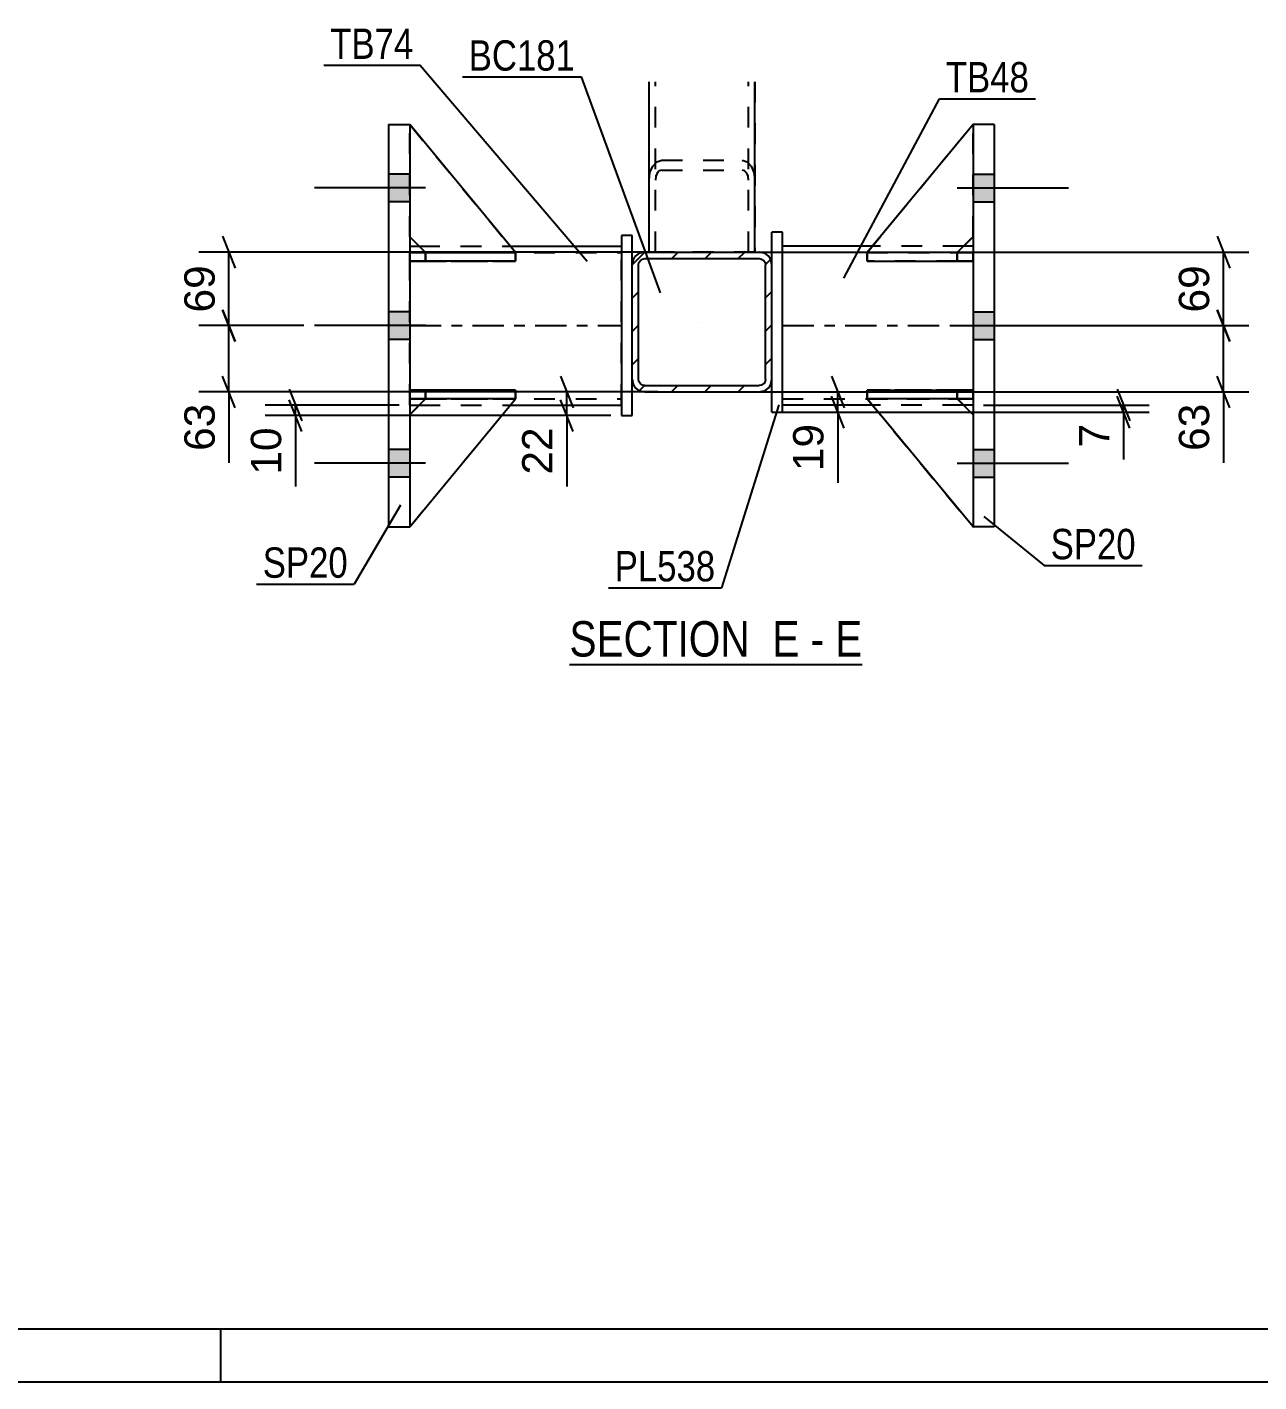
# Model space of a CAD drawing. Header units: millimetres. Extents: x 0 to 3371, y 0 to 1899.
# Drawn here: x 192.7 to 309, y 0 to 127.9 of the extents above; entities that cross this region are included whole.
import ezdxf

# ---------------------------------------------------------------- set-up
doc = ezdxf.new("R2010")
doc.units = ezdxf.units.MM
doc.linetypes.add('DXK_LINE_DOT2', pattern=[3.9198, 1.9599, -1.9599])
doc.linetypes.add('DXK_LINE_DOT3', pattern=[5.9187, 2.979, -0.9799, 0.9799, -0.9799])
doc.styles.add('Arial', font='ARIAL.TTF', dxfattribs={"height": 0.2})
doc.styles.add('Arial Narrow', font='ARIALN.TTF', dxfattribs={"height": 0.2})

# ---------------------------------------------------------------- blocks, each defined once
blk = doc.blocks.new('Unknown-203723786-1133')
at = {"color": 5, "linetype": 'Continuous'}
for p, q in [((5, 5), (836, 5)), ((211, 0), (211, 5)), ((0, 0), (841, 0))]:
    blk.add_line(p, q, dxfattribs=at)
blk = doc.blocks.new('Unknown-203723786-15 - 4757')
at = {"color": 6, "linetype": 'Continuous'}
blk.add_line((243.94, 67.75), (271.59, 67.75), dxfattribs=at)
at = {"color": 0, "linetype": 'Continuous'}
for points in [[(262.05, 68.5), (262.05, 72), (243.94, 72), (243.94, 68.5)], [(265.66, 68.5), (265.66, 72), (263.1, 72), (263.1, 68.5)], [(267.98, 68.5), (267.98, 72), (266.71, 72), (266.71, 68.5)], [(271.59, 68.5), (271.59, 72), (269.03, 72), (269.03, 68.5)]]:
    blk.add_wipeout(points, dxfattribs=at)
at = {"color": 7, "linetype": 'Continuous', "style": 'Arial Narrow'}
for s, p in [('SECTION ', (243.94, 68.5)), ('E', (263.1, 68.5)), ('E', (269.03, 68.5)), ('-', (266.71, 68.5))]:
    blk.add_text(s, height=3.34, dxfattribs=at).set_placement(p)
blk = doc.blocks.new('Part-203723786-4765 - 4757')
at = {"color": 2, "linetype": 'Continuous'}
for p, q in [((228.85, 92.85), (228.85, 93.65)), ((238.85, 93.65), (228.85, 93.65)), ((238.85, 92.85), (238.85, 93.65)), ((238.85, 92.85), (228.85, 92.85)), ((228.85, 92.85), (228.85, 92.85))]:
    blk.add_line(p, q, dxfattribs=at)
at = {"color": 7, "linetype": 'DXK_LINE_DOT2'}
for p, q in [((230.35, 93.65), (228.85, 93.65)), ((230.35, 92.85), (230.35, 93.65)), ((238.85, 93.65), (230.35, 93.65)), ((228.85, 92.85), (230.35, 92.85)), ((230.35, 92.85), (238.85, 92.85))]:
    blk.add_line(p, q, dxfattribs=at)
blk = doc.blocks.new('Part-203723786-4779 - 4757')
at = {"color": 7, "linetype": 'DXK_LINE_DOT2'}
for p, q in [((272.05, 92.84), (280.55, 92.84)), ((282.05, 80.75), (272.05, 92.84)), ((272.05, 92.84), (272.05, 92.84)), ((280.55, 92.84), (272.05, 92.84)), ((272.05, 92.84), (282.05, 80.75)), ((280.55, 92.84), (282.05, 91.34)), ((280.55, 92.84), (280.55, 92.84)), ((282.05, 91.34), (280.55, 92.84)), ((282.05, 91.34), (282.05, 80.75))]:
    blk.add_line(p, q, dxfattribs=at)
blk = doc.blocks.new('Part-203723786-4771 - 4757')
at = {"color": 7, "linetype": 'DXK_LINE_DOT2'}
for p, q in [((272.05, 92.85), (272.05, 93.65)), ((272.05, 93.65), (280.55, 93.65)), ((282.05, 93.65), (272.05, 93.65)), ((280.55, 92.85), (280.55, 93.65)), ((280.55, 93.65), (282.05, 93.65)), ((282.05, 92.85), (282.05, 93.65)), ((282.05, 92.85), (282.05, 93.65)), ((282.05, 93.65), (282.05, 93.65)), ((280.55, 92.85), (272.05, 92.85)), ((272.05, 92.85), (282.05, 92.85)), ((282.05, 92.85), (280.55, 92.85)), ((282.05, 92.85), (282.05, 92.85))]:
    blk.add_line(p, q, dxfattribs=at)
blk = doc.blocks.new('Part-203723786-4774 - 4757')
at = {"color": 2, "linetype": 'Continuous'}
for p, q in [((282.05, 118.75), (272.05, 106.64)), ((282.05, 118.75), (282.05, 118.75)), ((282.05, 118.75), (282.05, 118.75)), ((280.56, 106.65), (282.05, 108.14)), ((273.3, 106.64), (272.05, 106.64)), ((272.05, 106.64), (272.05, 106.64))]:
    blk.add_line(p, q, dxfattribs=at)
at = {"color": 7, "linetype": 'DXK_LINE_DOT2'}
for p, q in [((282.05, 118.75), (272.05, 106.64)), ((282.05, 108.14), (282.05, 118.75)), ((280.55, 106.64), (282.05, 108.14)), ((280.55, 106.64), (272.05, 106.64)), ((280.55, 106.64), (273.3, 106.64)), ((280.55, 106.64), (280.56, 106.65)), ((280.55, 106.64), (280.55, 106.64))]:
    blk.add_line(p, q, dxfattribs=at)
blk = doc.blocks.new('Part-203723786-4775 - 4757')
at = {"color": 7, "linetype": 'DXK_LINE_DOT2'}
for p, q in [((282.05, 118.75), (272.05, 106.64)), ((272.05, 106.64), (282.05, 118.75)), ((282.05, 108.14), (282.05, 118.75)), ((280.55, 106.64), (282.05, 108.14)), ((280.55, 106.64), (282.05, 108.14)), ((272.05, 106.64), (280.55, 106.64)), ((272.05, 106.64), (272.05, 106.64)), ((280.55, 106.64), (272.05, 106.64)), ((280.55, 106.64), (280.55, 106.64))]:
    blk.add_line(p, q, dxfattribs=at)
blk = doc.blocks.new('Part-203723786-4778 - 4757')
at = {"color": 2, "linetype": 'Continuous'}
for p, q in [((272.05, 92.84), (272.05, 92.84)), ((280.55, 92.84), (272.05, 92.84)), ((282.05, 80.75), (272.05, 92.84)), ((280.55, 92.84), (280.55, 92.84)), ((280.55, 92.84), (282.05, 91.34))]:
    blk.add_line(p, q, dxfattribs=at)
at = {"color": 7, "linetype": 'DXK_LINE_DOT2'}
for p, q in [((272.05, 92.84), (280.55, 92.84)), ((282.05, 80.75), (272.05, 92.84)), ((280.55, 92.84), (282.05, 91.34)), ((282.05, 91.34), (282.05, 80.75))]:
    blk.add_line(p, q, dxfattribs=at)
blk = doc.blocks.new('Part-203723786-4784 - 4757')
at = {"color": 2, "linetype": 'Continuous'}
for p, q in [((272.55, 107.25), (264.05, 107.25)), ((282.05, 107.25), (281.16, 107.25)), ((272.54, 92.25), (264.05, 92.25)), ((282.05, 92.25), (281.14, 92.25))]:
    blk.add_line(p, q, dxfattribs=at)
at = {"color": 7, "linetype": 'DXK_LINE_DOT2'}
for p, q in [((264.05, 92.25), (264.05, 107.25)), ((282.05, 106.65), (264.05, 106.65)), ((281.16, 107.25), (272.55, 107.25)), ((282.05, 107.25), (282.05, 92.25)), ((264.05, 92.85), (282.05, 92.85)), ((281.14, 92.25), (272.54, 92.25))]:
    blk.add_line(p, q, dxfattribs=at)
at = {"color": 7, "linetype": 'DXK_LINE_DOT3'}
blk.add_line((264.05, 99.75), (282.05, 99.75), dxfattribs=at)
blk = doc.blocks.new('Part-203723786-4786 - 4757')
at = {"color": 7, "linetype": 'DXK_LINE_DOT2'}
for p, q in [((228.85, 106.65), (230.35, 106.65)), ((238.62, 106.65), (228.85, 106.65)), ((228.85, 106.65), (228.85, 106.65)), ((228.85, 106.65), (228.85, 105.85)), ((228.85, 106.65), (228.85, 105.85)), ((230.35, 106.65), (238.85, 106.65)), ((230.35, 106.65), (230.35, 105.85)), ((238.85, 106.65), (238.85, 105.85)), ((230.35, 105.85), (228.85, 105.85)), ((228.85, 105.85), (238.85, 105.85)), ((228.85, 105.85), (228.85, 105.85)), ((238.85, 105.85), (230.35, 105.85))]:
    blk.add_line(p, q, dxfattribs=at)
blk = doc.blocks.new('Part-203723786-4787 - 4757')
at = {"color": 7, "linetype": 'DXK_LINE_DOT2'}
for p, q in [((228.85, 93.65), (230.35, 93.65)), ((238.85, 93.65), (228.85, 93.65)), ((228.85, 93.65), (228.85, 93.65)), ((228.85, 93.65), (228.85, 92.85)), ((228.85, 93.65), (228.85, 92.85)), ((230.35, 93.65), (238.85, 93.65)), ((230.35, 93.65), (230.35, 92.85)), ((238.85, 93.65), (238.85, 92.85)), ((230.35, 92.85), (228.85, 92.85)), ((228.85, 92.85), (238.85, 92.85)), ((228.85, 92.85), (228.85, 92.85)), ((238.85, 92.85), (230.35, 92.85))]:
    blk.add_line(p, q, dxfattribs=at)
blk = doc.blocks.new('Part-203723786-4790 - 4757')
at = {"color": 2, "linetype": 'Continuous'}
for p, q in [((228.85, 118.75), (228.85, 118.75)), ((228.85, 118.75), (228.85, 118.75)), ((238.85, 106.64), (228.85, 118.75)), ((230.34, 106.65), (228.85, 108.14)), ((237.6, 106.64), (238.85, 106.64)), ((238.85, 106.64), (238.85, 106.64))]:
    blk.add_line(p, q, dxfattribs=at)
at = {"color": 7, "linetype": 'DXK_LINE_DOT2'}
for p, q in [((228.85, 108.14), (228.85, 118.75)), ((228.85, 118.75), (238.85, 106.64)), ((230.35, 106.64), (228.85, 108.14)), ((230.35, 106.64), (230.34, 106.65)), ((238.85, 106.64), (230.35, 106.64)), ((230.35, 106.64), (230.35, 106.64)), ((230.35, 106.64), (237.6, 106.64))]:
    blk.add_line(p, q, dxfattribs=at)
blk = doc.blocks.new('Part-203723786-4791 - 4757')
at = {"color": 7, "linetype": 'DXK_LINE_DOT2'}
for p, q in [((228.85, 108.14), (228.85, 118.75)), ((228.85, 118.75), (238.85, 106.64)), ((228.85, 118.75), (238.85, 106.64)), ((230.35, 106.64), (228.85, 108.14)), ((230.35, 106.64), (228.85, 108.14)), ((238.85, 106.64), (230.35, 106.64)), ((230.35, 106.64), (230.35, 106.64)), ((230.35, 106.64), (238.85, 106.64)), ((238.85, 106.64), (238.85, 106.64))]:
    blk.add_line(p, q, dxfattribs=at)
blk = doc.blocks.new('Part-203723786-4794 - 4757')
at = {"color": 2, "linetype": 'Continuous'}
for p, q in [((230.35, 92.84), (228.85, 91.34)), ((228.85, 80.75), (238.85, 92.84)), ((238.85, 92.84), (230.35, 92.84)), ((230.35, 92.84), (230.35, 92.84)), ((238.85, 92.84), (238.85, 92.84))]:
    blk.add_line(p, q, dxfattribs=at)
at = {"color": 7, "linetype": 'DXK_LINE_DOT2'}
for p, q in [((228.85, 91.34), (230.35, 92.84)), ((228.85, 80.75), (238.85, 92.84)), ((230.35, 92.84), (238.85, 92.84)), ((228.85, 91.34), (228.85, 80.75))]:
    blk.add_line(p, q, dxfattribs=at)
blk = doc.blocks.new('Part-203723786-4795 - 4757')
at = {"color": 7, "linetype": 'DXK_LINE_DOT2'}
for p, q in [((230.35, 92.84), (228.85, 91.34)), ((228.85, 80.75), (238.85, 92.84)), ((228.85, 91.34), (230.35, 92.84)), ((228.85, 80.75), (238.85, 92.84)), ((238.85, 92.84), (230.35, 92.84)), ((230.35, 92.84), (230.35, 92.84)), ((230.35, 92.84), (238.85, 92.84)), ((238.85, 92.84), (238.85, 92.84)), ((228.85, 91.34), (228.85, 80.75))]:
    blk.add_line(p, q, dxfattribs=at)
blk = doc.blocks.new('Part-203723786-4807 - 4757')
at = {"color": 2, "linetype": 'Continuous'}
for p, q in [((226.85, 118.75), (228.85, 118.75)), ((226.85, 118.75), (226.85, 80.75)), ((228.85, 118.75), (228.85, 80.75)), ((226.85, 80.75), (228.85, 80.75))]:
    blk.add_line(p, q, dxfattribs=at)
blk = doc.blocks.new('Part-203723786-4812 - 4757')
at = {"color": 2, "linetype": 'Continuous'}
for p, q in [((284.05, 118.75), (282.05, 118.75)), ((282.05, 118.75), (282.05, 80.75)), ((284.05, 118.75), (284.05, 80.75)), ((284.05, 80.75), (282.05, 80.75))]:
    blk.add_line(p, q, dxfattribs=at)
blk = doc.blocks.new('Part-203723786-4813 - 4757')
at = {"color": 2, "linetype": 'Continuous'}
for p, q in [((228.85, 105.85), (228.85, 106.65)), ((228.85, 106.65), (237.6, 106.65)), ((238.85, 106.65), (238.84, 106.65)), ((238.85, 105.85), (238.85, 106.65)), ((238.85, 105.85), (228.85, 105.85)), ((228.85, 105.85), (228.85, 105.85))]:
    blk.add_line(p, q, dxfattribs=at)
at = {"color": 7, "linetype": 'DXK_LINE_DOT2'}
for p, q in [((230.35, 106.65), (228.85, 106.65)), ((230.35, 105.85), (230.35, 106.65)), ((230.35, 106.65), (238.84, 106.65)), ((228.85, 105.85), (230.35, 105.85)), ((230.35, 105.85), (238.85, 105.85))]:
    blk.add_line(p, q, dxfattribs=at)
blk = doc.blocks.new('Part-203723786-4864 - 4757')
at = {"color": 2, "linetype": 'Continuous'}
for p, q in [((249.85, 108.25), (248.85, 108.25)), ((248.85, 108.25), (248.85, 91.25)), ((249.85, 105.49), (249.85, 108.25)), ((249.85, 91.25), (249.85, 94.69)), ((248.85, 91.25), (249.85, 91.25))]:
    blk.add_line(p, q, dxfattribs=at)
at = {"color": 7, "linetype": 'DXK_LINE_DOT2'}
blk.add_line((249.85, 94.69), (249.85, 105.49), dxfattribs=at)
blk = doc.blocks.new('Part-203723786-4819 - 4757')
at = {"color": 2, "linetype": 'Continuous'}
for p, q in [((228.85, 107.25), (229.74, 107.25)), ((238.35, 107.25), (248.85, 107.25)), ((228.85, 92.25), (229.76, 92.25)), ((238.36, 92.25), (248.85, 92.25))]:
    blk.add_line(p, q, dxfattribs=at)
at = {"color": 7, "linetype": 'DXK_LINE_DOT2'}
for p, q in [((228.85, 92.25), (228.85, 107.25)), ((228.85, 106.65), (248.85, 106.65)), ((229.74, 107.25), (238.35, 107.25)), ((248.85, 92.25), (248.85, 107.25)), ((228.85, 92.85), (248.85, 92.85)), ((229.76, 92.25), (238.36, 92.25))]:
    blk.add_line(p, q, dxfattribs=at)
at = {"color": 7, "linetype": 'DXK_LINE_DOT3'}
blk.add_line((228.85, 99.75), (248.85, 99.75), dxfattribs=at)
blk = doc.blocks.new('Part-203723786-4883 - 4757')
at = {"linetype": 'Continuous'}
h = blk.add_hatch(dxfattribs=at)
h.set_pattern_fill('', scale=0.7, style=0, pattern_type=0)
h.set_pattern_definition([(45, (251.0514, 106.6868), (-1.57154, 1.57154), [])])
h.paths.add_polyline_path([(261.85, 106.69), (251.05, 106.69), (250.59, 106.6), (250.2, 106.34), (249.94, 105.95), (249.85, 105.49), (249.85, 94.69), (249.94, 94.23), (250.2, 93.84), (250.59, 93.58), (251.05, 93.49), (261.85, 93.49), (262.31, 93.58), (262.7, 93.84), (262.96, 94.23), (263.05, 94.69), (263.05, 105.49), (262.96, 105.95), (262.7, 106.34), (262.31, 106.6)])
h.paths.add_polyline_path([(262.41, 105.72), (262.45, 105.49), (262.45, 94.69), (262.41, 94.46), (262.28, 94.26), (262.08, 94.13), (261.85, 94.09), (251.05, 94.09), (250.82, 94.13), (250.63, 94.26), (250.5, 94.46), (250.45, 94.69), (250.45, 105.49), (250.5, 105.72), (250.63, 105.91), (250.82, 106.04), (251.05, 106.09), (261.85, 106.09), (262.08, 106.04), (262.28, 105.91)])
at = {"color": 2, "linetype": 'Continuous'}
for p, q in [((251.05, 106.69), (250.59, 106.6)), ((251.05, 106.69), (251.05, 106.69)), ((251.05, 106.69), (261.85, 106.69)), ((261.85, 106.69), (261.85, 106.69)), ((262.31, 106.6), (261.85, 106.69)), ((249.94, 105.95), (249.85, 105.49)), ((249.85, 105.49), (249.85, 105.49)), ((249.85, 94.69), (249.85, 105.49)), ((250.45, 105.49), (250.5, 105.72)), ((250.45, 105.49), (250.45, 105.49)), ((250.45, 94.69), (250.45, 105.49)), ((250.5, 105.72), (250.63, 105.91)), ((250.63, 105.91), (250.82, 106.04)), ((250.82, 106.04), (251.05, 106.09)), ((251.05, 106.09), (251.05, 106.09)), ((251.05, 106.09), (261.85, 106.09)), ((261.85, 106.09), (261.85, 106.09)), ((261.85, 106.09), (262.08, 106.04)), ((262.08, 106.04), (262.28, 105.91)), ((262.28, 105.91), (262.41, 105.72)), ((262.41, 105.72), (262.45, 105.49)), ((262.45, 105.49), (262.45, 105.49)), ((262.45, 94.69), (262.45, 105.49)), ((263.05, 105.49), (262.96, 105.95)), ((263.05, 105.49), (263.05, 105.49)), ((263.05, 94.69), (263.05, 105.49)), ((249.85, 94.69), (249.85, 94.69)), ((249.85, 94.69), (249.94, 94.23)), ((250.45, 94.69), (250.45, 94.69)), ((250.5, 94.46), (250.45, 94.69)), ((262.45, 94.69), (262.41, 94.46)), ((262.45, 94.69), (262.45, 94.69)), ((262.96, 94.23), (263.05, 94.69)), ((263.05, 94.69), (263.05, 94.69)), ((250.63, 94.26), (250.5, 94.46)), ((250.59, 93.58), (251.05, 93.49)), ((250.82, 94.13), (250.63, 94.26)), ((251.05, 94.09), (250.82, 94.13)), ((251.05, 94.09), (251.05, 94.09)), ((251.05, 94.09), (261.85, 94.09)), ((251.05, 93.49), (251.05, 93.49)), ((251.05, 93.49), (261.85, 93.49)), ((262.08, 94.13), (261.85, 94.09)), ((261.85, 94.09), (261.85, 94.09)), ((261.85, 93.49), (262.31, 93.58)), ((261.85, 93.49), (261.85, 93.49)), ((262.28, 94.26), (262.08, 94.13)), ((262.41, 94.46), (262.28, 94.26))]:
    blk.add_line(p, q, dxfattribs=at)
at = {"color": 7, "linetype": 'DXK_LINE_DOT3'}
blk.add_line((256.45, 100.09), (256.45, 100.09), dxfattribs=at)
at = {"color": 2, "linetype": 'Continuous'}
for centre, start, end in [((251.05, 105.49), 112.5, 157.5), ((261.85, 105.49), 22.5, 67.5), ((251.05, 94.69), 202.5, 247.5), ((261.85, 94.69), 292.5, 337.5)]:
    blk.add_arc(centre, 1.2, start, end, dxfattribs=at)
blk = doc.blocks.new('Part-203723786-4824 - 4757')
at = {"color": 2, "linetype": 'Continuous'}
for p, q in [((264.05, 108.58), (263.05, 108.58)), ((263.05, 105.49), (263.05, 108.58)), ((264.05, 91.58), (264.05, 108.58)), ((263.05, 91.58), (263.05, 94.69)), ((263.05, 91.58), (264.05, 91.58))]:
    blk.add_line(p, q, dxfattribs=at)
at = {"color": 7, "linetype": 'DXK_LINE_DOT2'}
blk.add_line((263.05, 94.69), (263.05, 105.49), dxfattribs=at)
blk = doc.blocks.new('Part-203723786-4825 - 4757')
at = {"color": 2, "linetype": 'Continuous'}
for p, q in [((272.06, 106.65), (272.05, 106.65)), ((272.05, 106.65), (272.05, 105.85)), ((282.05, 106.65), (273.3, 106.65)), ((282.05, 106.65), (282.05, 106.65)), ((282.05, 106.65), (282.05, 105.85)), ((272.05, 105.85), (282.05, 105.85))]:
    blk.add_line(p, q, dxfattribs=at)
at = {"color": 7, "linetype": 'DXK_LINE_DOT2'}
for p, q in [((273.3, 106.65), (272.06, 106.65)), ((280.55, 106.65), (272.06, 106.65)), ((280.55, 106.65), (282.05, 106.65)), ((280.55, 106.65), (280.55, 105.85)), ((282.05, 106.65), (282.05, 106.65)), ((272.05, 105.85), (280.55, 105.85)), ((280.55, 105.85), (282.05, 105.85))]:
    blk.add_line(p, q, dxfattribs=at)
blk = doc.blocks.new('Part-203723786-4826 - 4757')
at = {"color": 2, "linetype": 'Continuous'}
for p, q in [((272.05, 93.65), (282.05, 93.65)), ((272.05, 93.65), (272.05, 92.85)), ((282.05, 93.65), (282.05, 93.65)), ((282.05, 92.85), (282.05, 93.65)), ((282.05, 92.85), (272.05, 92.85))]:
    blk.add_line(p, q, dxfattribs=at)
at = {"color": 7, "linetype": 'DXK_LINE_DOT2'}
for p, q in [((280.55, 93.65), (272.05, 93.65)), ((282.05, 93.65), (280.55, 93.65)), ((280.55, 93.65), (280.55, 92.85)), ((282.05, 93.65), (282.05, 93.65)), ((272.05, 92.85), (280.55, 92.85)), ((280.55, 92.85), (282.05, 92.85))]:
    blk.add_line(p, q, dxfattribs=at)
blk = doc.blocks.new('Part-203723786-4827 - 4757')
at = {"color": 7, "linetype": 'DXK_LINE_DOT2'}
for p, q in [((272.05, 105.85), (272.05, 106.65)), ((272.05, 106.65), (280.55, 106.65)), ((282.05, 106.65), (272.05, 106.65)), ((280.55, 105.85), (280.55, 106.65)), ((280.55, 106.65), (282.05, 106.65)), ((282.05, 105.85), (282.05, 106.65)), ((282.05, 105.85), (282.05, 106.65)), ((282.05, 106.65), (282.05, 106.65)), ((280.55, 105.85), (272.05, 105.85)), ((272.05, 105.85), (282.05, 105.85)), ((282.05, 105.85), (280.55, 105.85)), ((282.05, 105.85), (282.05, 105.85))]:
    blk.add_line(p, q, dxfattribs=at)
blk = doc.blocks.new('Part-203723786-4834 - 4757')
at = {"color": 2, "linetype": 'Continuous'}
for p, q in [((251.45, 106.69), (251.45, 122.78)), ((261.45, 106.69), (261.45, 122.78))]:
    blk.add_line(p, q, dxfattribs=at)
at = {"color": 7, "linetype": 'DXK_LINE_DOT2'}
for p, q in [((252.05, 106.69), (252.05, 122.78)), ((260.85, 106.69), (260.85, 122.78)), ((251.8, 114.82), (252.19, 115.22)), ((252.19, 115.22), (252.65, 115.36)), ((252.65, 115.36), (260.25, 115.36)), ((260.25, 115.36), (260.71, 115.22)), ((260.71, 115.22), (261.1, 114.82)), ((251.45, 113.5), (251.54, 114.21)), ((251.54, 114.21), (251.8, 114.82)), ((252.23, 114.16), (252.1, 113.86)), ((252.42, 114.36), (252.23, 114.16)), ((252.65, 114.43), (252.42, 114.36)), ((252.65, 114.43), (260.25, 114.43)), ((260.48, 114.36), (260.25, 114.43)), ((260.68, 114.16), (260.48, 114.36)), ((260.81, 113.86), (260.68, 114.16)), ((261.1, 114.82), (261.36, 114.21)), ((261.36, 114.21), (261.45, 113.5)), ((252.1, 113.86), (252.05, 113.5)), ((260.85, 113.5), (260.81, 113.86)), ((251.45, 106.69), (261.45, 106.69))]:
    blk.add_line(p, q, dxfattribs=at)
blk = doc.blocks.new('Part-203723786-4846 - 4757')
at = {"color": 7, "linetype": 'DXK_LINE_DOT2'}
for p, q in [((251.45, 106.69), (251.45, 122.78)), ((252.05, 106.69), (252.05, 122.78)), ((260.85, 106.69), (260.85, 122.78)), ((261.45, 122.78), (261.45, 106.69)), ((261.45, 106.69), (251.45, 106.69)), ((251.45, 106.69), (261.45, 106.69))]:
    blk.add_line(p, q, dxfattribs=at)
blk = doc.blocks.new('Bolt-203723786-4906 - 4757')
at = {"linetype": 'Continuous'}
for points in [[(284.05, 111.45), (284.05, 114.05), (282.05, 114.05), (282.05, 111.45)], [(284.05, 111.45), (284.05, 114.05), (282.05, 114.05), (282.05, 111.45)], [(284.05, 111.45), (284.05, 114.05), (282.05, 114.05), (282.05, 111.45)], [(284.05, 98.45), (284.05, 101.05), (282.05, 101.05), (282.05, 98.45)], [(284.05, 98.45), (284.05, 101.05), (282.05, 101.05), (282.05, 98.45)], [(284.05, 85.45), (284.05, 88.05), (282.05, 88.05), (282.05, 85.45)], [(284.05, 85.45), (284.05, 88.05), (282.05, 88.05), (282.05, 85.45)], [(284.05, 85.45), (284.05, 88.05), (282.05, 88.05), (282.05, 85.45)]]:
    blk.add_hatch(color=1, dxfattribs=at).paths.add_polyline_path(points)
at = {"color": 1, "linetype": 'Continuous'}
for p, q in [((282.05, 114.05), (284.05, 114.05)), ((282.05, 114.05), (284.05, 114.05)), ((282.05, 114.05), (284.05, 114.05)), ((280.55, 112.75), (291.05, 112.75)), ((280.55, 112.75), (291.05, 112.75)), ((280.55, 112.75), (291.05, 112.75)), ((282.05, 111.45), (284.05, 111.45)), ((282.05, 111.45), (284.05, 111.45)), ((282.05, 111.45), (284.05, 111.45)), ((282.05, 101.05), (284.05, 101.05)), ((282.05, 101.05), (284.05, 101.05)), ((280.55, 99.75), (291.05, 99.75)), ((280.55, 99.75), (291.05, 99.75)), ((282.05, 98.45), (284.05, 98.45)), ((282.05, 98.45), (284.05, 98.45)), ((282.05, 88.05), (284.05, 88.05)), ((282.05, 88.05), (284.05, 88.05)), ((282.05, 88.05), (284.05, 88.05)), ((280.55, 86.75), (291.05, 86.75)), ((280.55, 86.75), (291.05, 86.75)), ((280.55, 86.75), (291.05, 86.75)), ((282.05, 85.45), (284.05, 85.45)), ((282.05, 85.45), (284.05, 85.45)), ((282.05, 85.45), (284.05, 85.45))]:
    blk.add_line(p, q, dxfattribs=at)
blk = doc.blocks.new('Bolt-203723786-4919 - 4757')
at = {"linetype": 'Continuous'}
for points in [[(228.85, 111.45), (228.85, 114.05), (226.85, 114.05), (226.85, 111.45)], [(228.85, 111.45), (228.85, 114.05), (226.85, 114.05), (226.85, 111.45)], [(228.85, 111.45), (228.85, 114.05), (226.85, 114.05), (226.85, 111.45)], [(228.85, 98.45), (228.85, 101.05), (226.85, 101.05), (226.85, 98.45)], [(228.85, 98.45), (228.85, 101.05), (226.85, 101.05), (226.85, 98.45)], [(228.85, 85.45), (228.85, 88.05), (226.85, 88.05), (226.85, 85.45)], [(228.85, 85.45), (228.85, 88.05), (226.85, 88.05), (226.85, 85.45)], [(228.85, 85.45), (228.85, 88.05), (226.85, 88.05), (226.85, 85.45)]]:
    blk.add_hatch(color=1, dxfattribs=at).paths.add_polyline_path(points)
at = {"color": 1, "linetype": 'Continuous'}
for p, q in [((228.85, 114.05), (226.85, 114.05)), ((228.85, 114.05), (226.85, 114.05)), ((228.85, 114.05), (226.85, 114.05)), ((230.35, 112.75), (219.85, 112.75)), ((230.35, 112.75), (219.85, 112.75)), ((230.35, 112.75), (219.85, 112.75)), ((228.85, 111.45), (226.85, 111.45)), ((228.85, 111.45), (226.85, 111.45)), ((228.85, 111.45), (226.85, 111.45)), ((228.85, 101.05), (226.85, 101.05)), ((228.85, 101.05), (226.85, 101.05)), ((230.35, 99.75), (219.85, 99.75)), ((230.35, 99.75), (219.85, 99.75)), ((228.85, 98.45), (226.85, 98.45)), ((228.85, 98.45), (226.85, 98.45)), ((228.85, 88.05), (226.85, 88.05)), ((228.85, 88.05), (226.85, 88.05)), ((228.85, 88.05), (226.85, 88.05)), ((230.35, 86.75), (219.85, 86.75)), ((230.35, 86.75), (219.85, 86.75)), ((230.35, 86.75), (219.85, 86.75)), ((228.85, 85.45), (226.85, 85.45)), ((228.85, 85.45), (226.85, 85.45)), ((228.85, 85.45), (226.85, 85.45))]:
    blk.add_line(p, q, dxfattribs=at)
blk = doc.blocks.new('StraightDimension-203723786-4972 - 4757')
at = {"color": 7, "linetype": 'Continuous'}
for p, q in [((217.46, 93.75), (218.66, 90.75)), ((227.85, 92.25), (215.21, 92.25)), ((218.66, 89.75), (217.46, 92.75)), ((218.06, 91.25), (218.06, 92.25)), ((247.85, 91.25), (215.21, 91.25)), ((218.06, 91.25), (218.06, 84.55)), ((218.06, 91.25), (218.06, 84.55))]:
    blk.add_line(p, q, dxfattribs=at)
at = {"color": 0}
blk.add_wipeout([(217.31, 90.72), (213.11, 90.72), (213.11, 85.08), (217.31, 85.08)], dxfattribs=at)
at = {"color": 3, "style": 'Arial'}
blk.add_text('10', height=2.865, rotation=90.0002, dxfattribs=at).set_placement((216.71, 85.68))
blk = doc.blocks.new('StraightDimension-203723786-5035 - 4757')
at = {"color": 7, "linetype": 'Continuous'}
for p, q in [((305.1, 101.25), (306.3, 98.25)), ((285.05, 99.75), (308.1, 99.75)), ((305.7, 93.49), (305.7, 99.75)), ((306.3, 91.99), (305.1, 94.99)), ((261.99, 93.49), (308.1, 93.49)), ((305.7, 93.49), (305.7, 86.79)), ((305.7, 93.49), (305.7, 86.79))]:
    blk.add_line(p, q, dxfattribs=at)
at = {"color": 0}
blk.add_wipeout([(304.95, 92.96), (300.75, 92.96), (300.75, 87.32), (304.95, 87.32)], dxfattribs=at)
at = {"color": 3, "style": 'Arial'}
blk.add_text('63', height=2.865, rotation=90.0002, dxfattribs=at).set_placement((304.35, 87.92))
blk = doc.blocks.new('StraightDimension-203723786-4993 - 4757')
at = {"color": 7, "linetype": 'Continuous'}
for p, q in [((211.18, 101.25), (212.38, 98.25)), ((218.85, 99.75), (208.93, 99.75)), ((211.78, 93.49), (211.78, 99.75)), ((212.38, 91.99), (211.18, 94.99)), ((252.29, 93.49), (208.93, 93.49)), ((211.78, 93.49), (211.78, 86.79)), ((211.78, 93.49), (211.78, 86.79))]:
    blk.add_line(p, q, dxfattribs=at)
at = {"color": 0}
blk.add_wipeout([(211.03, 92.96), (206.83, 92.96), (206.83, 87.32), (211.03, 87.32)], dxfattribs=at)
at = {"color": 3, "style": 'Arial'}
blk.add_text('63', height=2.865, rotation=90.0002, dxfattribs=at).set_placement((210.43, 87.92))
blk = doc.blocks.new('StraightDimension-203723786-5048 - 4757')
at = {"color": 7, "linetype": 'Continuous'}
for p, q in [((305.1, 108.19), (306.3, 105.19)), ((260.83, 106.69), (308.1, 106.69)), ((305.7, 99.75), (305.7, 106.69)), ((306.3, 98.25), (305.1, 101.25)), ((285.05, 99.75), (308.1, 99.75))]:
    blk.add_line(p, q, dxfattribs=at)
at = {"color": 0}
blk.add_wipeout([(304.95, 106.04), (300.75, 106.04), (300.75, 100.39), (304.95, 100.39)], dxfattribs=at)
at = {"color": 3, "style": 'Arial'}
blk.add_text('69', height=2.865, rotation=90.0002, dxfattribs=at).set_placement((304.35, 100.99))
blk = doc.blocks.new('StraightDimension-203723786-4983 - 4757')
at = {"color": 7, "linetype": 'Continuous'}
for p, q in [((211.18, 108.19), (212.38, 105.19)), ((253.86, 106.69), (208.93, 106.69)), ((211.78, 99.75), (211.78, 106.69)), ((212.38, 98.25), (211.18, 101.25)), ((218.85, 99.75), (208.93, 99.75))]:
    blk.add_line(p, q, dxfattribs=at)
at = {"color": 0}
blk.add_wipeout([(211.03, 106.04), (206.83, 106.04), (206.83, 100.39), (211.03, 100.39)], dxfattribs=at)
at = {"color": 3, "style": 'Arial'}
blk.add_text('69', height=2.865, rotation=90.0002, dxfattribs=at).set_placement((210.43, 100.99))
blk = doc.blocks.new('StraightDimension-203723786-5002 - 4757')
at = {"color": 7, "linetype": 'Continuous'}
for p, q in [((268.67, 94.99), (269.87, 91.99)), ((261.55, 93.49), (271.67, 93.49)), ((269.27, 91.58), (269.27, 93.49)), ((269.87, 90.08), (268.67, 93.08)), ((264.05, 91.58), (271.67, 91.58)), ((269.27, 91.58), (269.27, 84.89)), ((269.27, 91.58), (269.27, 84.89))]:
    blk.add_line(p, q, dxfattribs=at)
at = {"color": 0}
blk.add_wipeout([(268.52, 91.06), (264.32, 91.06), (264.32, 85.41), (268.52, 85.41)], dxfattribs=at)
at = {"color": 3, "style": 'Arial'}
blk.add_text('19', height=2.865, rotation=90.0002, dxfattribs=at).set_placement((267.92, 86.01))
blk = doc.blocks.new('StraightDimension-203723786-5013 - 4757')
at = {"color": 7, "linetype": 'Continuous'}
for p, q in [((243.08, 94.99), (244.28, 91.99)), ((251.65, 93.49), (240.83, 93.49)), ((243.68, 91.25), (243.68, 93.49)), ((244.28, 89.75), (243.08, 92.75)), ((247.85, 91.25), (240.83, 91.25)), ((243.68, 91.25), (243.68, 84.55)), ((243.68, 91.25), (243.68, 84.55))]:
    blk.add_line(p, q, dxfattribs=at)
at = {"color": 0}
blk.add_wipeout([(242.93, 90.72), (238.73, 90.72), (238.73, 85.08), (242.93, 85.08)], dxfattribs=at)
at = {"color": 3, "style": 'Arial'}
blk.add_text('22', height=2.865, rotation=90.0002, dxfattribs=at).set_placement((242.33, 85.68))
blk = doc.blocks.new('StraightDimension-203723786-5024 - 4757')
at = {"color": 7, "linetype": 'Continuous'}
for p, q in [((295.67, 93.75), (296.87, 90.75)), ((283.05, 92.25), (298.67, 92.25)), ((296.87, 90.08), (295.67, 93.08)), ((296.27, 91.58), (296.27, 92.25)), ((265.05, 91.58), (298.67, 91.58)), ((296.27, 91.58), (296.27, 87.11)), ((296.27, 91.58), (296.27, 87.11))]:
    blk.add_line(p, q, dxfattribs=at)
at = {"color": 0}
blk.add_wipeout([(295.52, 91.06), (291.32, 91.06), (291.32, 87.64), (295.52, 87.64)], dxfattribs=at)
at = {"color": 3, "style": 'Arial'}
blk.add_text('7', height=2.87, rotation=90.0002, dxfattribs=at).set_placement((294.92, 88.24))
blk = doc.blocks.new('Mark-203723786-4780 - 4757')
at = {"color": 0}
blk.add_wipeout([(287.34, 121.78), (287.34, 124.78), (279.48, 124.78), (279.48, 121.78)], dxfattribs=at)
blk.add_wipeout([(287.34, 121.78), (287.34, 124.78), (279.48, 124.78), (279.48, 121.78)], dxfattribs=at)
at = {"color": 30, "linetype": 'Continuous'}
for p, q in [((269.84, 104.22), (278.88, 121.18)), ((278.88, 121.18), (287.94, 121.18))]:
    blk.add_line(p, q, dxfattribs=at)
at = {"color": 3, "style": 'Arial Narrow'}
blk.add_text('TB48', height=2.863, dxfattribs=at).set_placement((279.48, 121.78))
blk = doc.blocks.new('Mark-203723786-4803 - 4757')
at = {"color": 0}
blk.add_wipeout([(223.01, 75.94), (223.01, 78.94), (214.97, 78.94), (214.97, 75.94)], dxfattribs=at)
blk.add_wipeout([(223.01, 75.94), (223.01, 78.94), (214.97, 78.94), (214.97, 75.94)], dxfattribs=at)
at = {"color": 30, "linetype": 'Continuous'}
for p in [(227.98, 82.78), (214.37, 75.34)]:
    blk.add_line(p, (223.61, 75.34), dxfattribs=at)
at = {"color": 3, "style": 'Arial Narrow'}
blk.add_text('SP20', height=2.863, dxfattribs=at).set_placement((214.97, 75.94))
blk = doc.blocks.new('Mark-203723786-4808 - 4757')
at = {"color": 0}
blk.add_wipeout([(297.41, 77.69), (297.41, 80.69), (289.38, 80.69), (289.38, 77.69)], dxfattribs=at)
blk.add_wipeout([(297.41, 77.69), (297.41, 80.69), (289.38, 80.69), (289.38, 77.69)], dxfattribs=at)
at = {"color": 30, "linetype": 'Continuous'}
for p, q in [((283.06, 81.71), (288.78, 77.09)), ((288.78, 77.09), (298.01, 77.09))]:
    blk.add_line(p, q, dxfattribs=at)
at = {"color": 3, "style": 'Arial Narrow'}
blk.add_text('SP20', height=2.863, dxfattribs=at).set_placement((289.38, 77.69))
blk = doc.blocks.new('Mark-203723786-4815 - 4757')
at = {"color": 0}
blk.add_wipeout([(229.19, 124.94), (229.19, 127.94), (221.34, 127.94), (221.34, 124.94)], dxfattribs=at)
blk.add_wipeout([(229.19, 124.94), (229.19, 127.94), (221.34, 127.94), (221.34, 124.94)], dxfattribs=at)
at = {"color": 30, "linetype": 'Continuous'}
for p in [(220.74, 124.34), (245.6, 105.79)]:
    blk.add_line(p, (229.79, 124.34), dxfattribs=at)
at = {"color": 3, "style": 'Arial Narrow'}
blk.add_text('TB74', height=2.863, dxfattribs=at).set_placement((221.34, 124.94))
blk = doc.blocks.new('Mark-203723786-4820 - 4757')
at = {"color": 0}
blk.add_wipeout([(257.71, 75.6), (257.71, 78.6), (248.21, 78.6), (248.21, 75.6)], dxfattribs=at)
blk.add_wipeout([(257.71, 75.6), (257.71, 78.6), (248.21, 78.6), (248.21, 75.6)], dxfattribs=at)
at = {"color": 30, "linetype": 'Continuous'}
for p in [(263.72, 92.28), (247.61, 75)]:
    blk.add_line(p, (258.31, 75), dxfattribs=at)
at = {"color": 3, "style": 'Arial Narrow'}
blk.add_text('PL538', height=2.863, dxfattribs=at).set_placement((248.21, 75.6))
blk = doc.blocks.new('Mark-203723786-4879 - 4757')
at = {"color": 0}
blk.add_wipeout([(244.47, 123.83), (244.47, 126.83), (234.42, 126.83), (234.42, 123.83)], dxfattribs=at)
blk.add_wipeout([(244.47, 123.83), (244.47, 126.83), (234.42, 126.83), (234.42, 123.83)], dxfattribs=at)
at = {"color": 30, "linetype": 'Continuous'}
for p in [(233.82, 123.23), (252.53, 102.85)]:
    blk.add_line(p, (245.07, 123.23), dxfattribs=at)
at = {"color": 3, "style": 'Arial Narrow'}
blk.add_text('BC181', height=2.863, dxfattribs=at).set_placement((234.42, 123.83))

msp = doc.modelspace()

# ---------------------------------------------------------------- block references
for name in ['Unknown-203723786-1133', 'Part-203723786-4834 - 4757', 'Part-203723786-4846 - 4757', 'Part-203723786-4807 - 4757', 'Part-203723786-4790 - 4757', 'Part-203723786-4791 - 4757', 'Part-203723786-4774 - 4757', 'Part-203723786-4775 - 4757', 'Part-203723786-4812 - 4757', 'Bolt-203723786-4919 - 4757', 'Bolt-203723786-4906 - 4757', 'Part-203723786-4864 - 4757', 'Part-203723786-4824 - 4757', 'Part-203723786-4819 - 4757', 'Part-203723786-4786 - 4757', 'Part-203723786-4813 - 4757', 'Part-203723786-4883 - 4757', 'Part-203723786-4784 - 4757', 'Part-203723786-4825 - 4757', 'Part-203723786-4827 - 4757', 'Part-203723786-4765 - 4757', 'Part-203723786-4787 - 4757', 'Part-203723786-4771 - 4757', 'Part-203723786-4826 - 4757', 'Part-203723786-4794 - 4757', 'Part-203723786-4795 - 4757', 'Part-203723786-4779 - 4757', 'Part-203723786-4778 - 4757']:
    msp.add_blockref(name, (0, 0))

# ---------------------------------------------------------------- next in the draw order: block references
for name in ['StraightDimension-203723786-5035 - 4757', 'StraightDimension-203723786-4972 - 4757', 'Mark-203723786-4803 - 4757', 'Mark-203723786-4808 - 4757', 'Unknown-203723786-15 - 4757']:
    msp.add_blockref(name, (0, 0))

# ---------------------------------------------------------------- next in the draw order: block references
for name in ['StraightDimension-203723786-5048 - 4757', 'StraightDimension-203723786-4993 - 4757', 'StraightDimension-203723786-5002 - 4757']:
    msp.add_blockref(name, (0, 0))

# ---------------------------------------------------------------- next in the draw order: block references
for name in ['Mark-203723786-4780 - 4757', 'StraightDimension-203723786-4983 - 4757', 'StraightDimension-203723786-5013 - 4757', 'StraightDimension-203723786-5024 - 4757']:
    msp.add_blockref(name, (0, 0))

# ---------------------------------------------------------------- next in the draw order: block references
for name in ['Mark-203723786-4815 - 4757', 'Mark-203723786-4820 - 4757']:
    msp.add_blockref(name, (0, 0))

# ---------------------------------------------------------------- next in the draw order: block references
msp.add_blockref('Mark-203723786-4879 - 4757', (0, 0))

doc.saveas('drawing.dxf')
